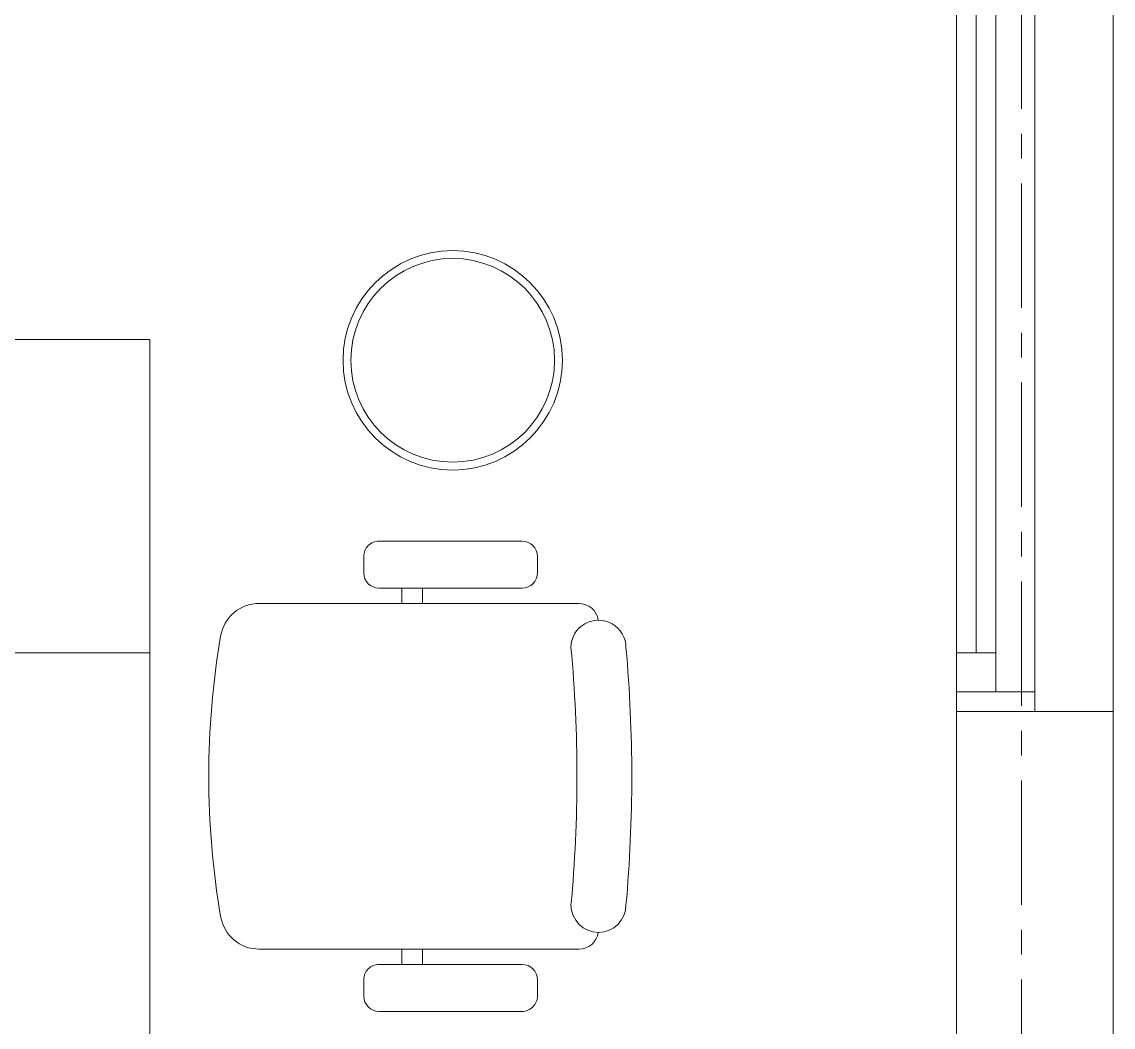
# Model space of a CAD drawing. Header units: millimetres. Extents: x 26027 to 581921, y 7230 to 233891.
# Drawn here: x 478972 to 480366, y 153658 to 154941 of the extents above; entities that cross this region are included whole.
import ezdxf

# ---------------------------------------------------------------- set-up
doc = ezdxf.new("R2010")
doc.units = ezdxf.units.MM
doc.header["$LTSCALE"] = 5
for name, pattern in [('CENTER', [50.8, 31.75, -6.35, 6.35, -6.35]), ('HIDDEN', [9.525, 6.35, -3.175]), ('HIDDEN2', [0.1875, 0.125, -0.0625])]:
    doc.linetypes.add(name, pattern=pattern)
for name, color, linetype, lineweight in [('Aluminum', 7, 'Continuous', 5), ('Medical Equipment and Furniture', 163, 'Continuous', 0), ('NEW', 1, 'Continuous', 5), ('Proj', 7, 'HIDDEN2', 5), ('Walls', 32, 'Continuous', 5)]:
    doc.layers.add(name, color=color, linetype=linetype, lineweight=lineweight)
doc.layers.add('axes', color=9, linetype='Continuous')

# ---------------------------------------------------------------- blocks, each defined once
blk = doc.blocks.new('GF21043-P')
at = {"color": 0}
for p, q in [((-0.8, 0.75), (-0.8, 0)), ((-0.8, 0), (0.8, 0))]:
    blk.add_line(p, q, dxfattribs=at)
at = {"color": 0, "linetype": 'HIDDEN'}
blk.add_line((-0.4, 0.6), (-0.4, 0), dxfattribs=at)
blk = doc.blocks.new('*X15')
at = {"color": 0}
for p, q in [((5, 3), (5, 3)), ((5, 3), (5, 3)), ((5, 3), (5, 3)), ((5, 3), (5, 3)), ((5, 3), (5, 3)), ((5, 3), (5, 3)), ((5, 3), (5, 3)), ((5, 3), (5, 3)), ((5, 3), (5, 3)), ((5, 3), (5, 3)), ((5, 3), (5, 3)), ((5, 3), (5, 3)), ((5, 3), (5, 3)), ((5, 3), (5, 3)), ((5, 3), (5, 3)), ((5, 3), (5, 3)), ((5, 3), (5, 3)), ((5, 3), (5, 3)), ((5, 3), (5, 3)), ((5, 3), (5, 3)), ((5, 3), (5, 3)), ((5, 3), (5, 3)), ((5, 3), (5, 3)), ((5, 3), (5, 3)), ((5, 3), (5, 3)), ((5, 3), (5, 3)), ((5, 3), (5, 3)), ((5, 3), (5, 3)), ((5, 3), (5, 3)), ((5, 3), (5, 3)), ((5, 3), (5, 3)), ((5, 3), (5, 3)), ((5, 3), (5, 3)), ((5, 3), (5, 3)), ((5, 3), (5, 3)), ((5, 3), (5, 3)), ((5, 3), (5, 3)), ((5, 3), (5, 3)), ((5, 3), (5, 3)), ((5, 3), (5, 3)), ((5, 3), (5, 3)), ((5, 3), (5, 3)), ((5, 3), (5, 3)), ((5, 3), (5, 3)), ((5, 3), (5, 3)), ((5, 3), (5, 3)), ((5, 3), (5, 3)), ((5, 3), (5, 3)), ((5, 3), (5, 3)), ((5, 3), (5, 3)), ((5, 3), (5, 3)), ((5, 3), (5, 3)), ((5, 3), (5, 3)), ((5, 3), (5, 3)), ((5, 3), (5, 3)), ((5, 3), (5, 3)), ((5, 3), (5, 3)), ((5, 3), (5, 3)), ((5, 3), (5, 3)), ((5, 3), (5, 3)), ((5, 3), (5, 3)), ((5, 3), (5, 3)), ((5, 3), (5, 3)), ((5, 3), (5, 3)), ((5, 3), (5, 3)), ((5, 3), (5, 3)), ((6, 3), (5, 3)), ((5, 3), (5, 3)), ((6, 3), (5, 3)), ((5, 3), (5, 3)), ((6, 3), (5, 3)), ((5, 3), (5, 3)), ((6, 3), (5, 3)), ((5, 3), (5, 3)), ((5, 3), (5, 3)), ((5, 3), (5, 3)), ((5, 3), (5, 3)), ((5, 3), (5, 3)), ((5, 3), (5, 3)), ((5, 3), (5, 3)), ((5, 3), (5, 3)), ((5, 3), (5, 3)), ((5, 3), (5, 3)), ((5, 3), (5, 3)), ((5, 3), (5, 3)), ((5, 3), (5, 3)), ((5, 3), (5, 3)), ((5, 3), (5, 3)), ((5, 3), (5, 3)), ((5, 3), (5, 3)), ((5, 3), (5, 3)), ((5, 3), (5, 3)), ((5, 3), (5, 3)), ((5, 3), (5, 3)), ((5, 3), (5, 3)), ((5, 3), (5, 3)), ((6, 3), (6, 3)), ((6, 3), (6, 3)), ((6, 3), (6, 3)), ((6, 3), (6, 3)), ((6, 3), (6, 3)), ((6, 3), (6, 3)), ((6, 3), (6, 3)), ((6, 3), (6, 3)), ((6, 3), (6, 3)), ((6, 3), (6, 3)), ((6, 3), (6, 3)), ((6, 3), (6, 3)), ((6, 3), (6, 3)), ((6, 3), (6, 3)), ((6, 3), (6, 3)), ((6, 3), (6, 3)), ((6, 3), (6, 3)), ((6, 3), (6, 3)), ((6, 3), (6, 3)), ((6, 3), (6, 3)), ((6, 3), (6, 3)), ((6, 3), (6, 3)), ((6, 3), (6, 3)), ((6, 3), (6, 3)), ((6, 3), (6, 3)), ((6, 3), (6, 3)), ((6, 3), (6, 3)), ((6, 3), (6, 3)), ((6, 3), (6, 3)), ((6, 3), (6, 3)), ((6, 3), (6, 3)), ((6, 3), (6, 3)), ((6, 3), (6, 3)), ((6, 3), (6, 3)), ((6, 3), (6, 3)), ((6, 3), (6, 3)), ((6, 3), (6, 3)), ((6, 3), (6, 3)), ((6, 3), (6, 3)), ((6, 3), (6, 3)), ((6, 3), (6, 3)), ((6, 3), (6, 3)), ((6, 3), (6, 3)), ((6, 3), (6, 3)), ((6, 3), (6, 3)), ((6, 3), (6, 3)), ((6, 3), (6, 3)), ((6, 3), (6, 3)), ((6, 3), (6, 3)), ((6, 3), (6, 3)), ((6, 3), (6, 3)), ((6, 3), (6, 3)), ((6, 3), (6, 3)), ((6, 3), (6, 3)), ((6, 3), (6, 3)), ((6, 3), (6, 3)), ((6, 3), (6, 3)), ((6, 3), (6, 3)), ((6, 3), (6, 3)), ((6, 3), (6, 3)), ((6, 3), (6, 3)), ((6, 3), (6, 3)), ((6, 3), (6, 3)), ((6, 3), (6, 3)), ((6, 3), (6, 3)), ((6, 3), (6, 3)), ((6, 3), (6, 3)), ((6, 3), (6, 3)), ((6, 3), (6, 3)), ((6, 3), (6, 3)), ((6, 3), (6, 3)), ((6, 3), (6, 3)), ((6, 3), (6, 3)), ((6, 3), (6, 3)), ((6, 3), (6, 3)), ((6, 3), (6, 3)), ((6, 3), (6, 3)), ((6, 3), (6, 3)), ((6, 3), (6, 3)), ((6, 3), (6, 3)), ((6, 3), (6, 3)), ((6, 3), (6, 3)), ((6, 3), (6, 3)), ((6, 3), (6, 3)), ((6, 3), (6, 3)), ((6, 3), (6, 3)), ((6, 3), (6, 3)), ((6, 3), (6, 3)), ((6, 3), (6, 3)), ((6, 3), (6, 3)), ((6, 3), (6, 3)), ((6, 3), (6, 3)), ((6, 3), (6, 3)), ((6, 3), (6, 3)), ((6, 3), (6, 3)), ((6, 3), (6, 3)), ((6, 3), (6, 3)), ((6, 3), (6, 3)), ((6, 3), (6, 3)), ((6, 3), (6, 3)), ((6, 3), (6, 3)), ((6, 3), (6, 3)), ((6, 3), (6, 3)), ((6, 3), (6, 3)), ((6, 3), (6, 3)), ((6, 3), (6, 3)), ((6, 3), (6, 3)), ((6, 3), (6, 3)), ((6, 3), (6, 3)), ((6, 3), (6, 3)), ((6, 3), (6, 3)), ((6, 3), (6, 3)), ((6, 3), (6, 3)), ((6, 3), (6, 3)), ((6, 3), (6, 3)), ((6, 3), (6, 3)), ((6, 3), (6, 3)), ((6, 3), (6, 3)), ((6, 3), (6, 3)), ((6, 3), (6, 3)), ((6, 3), (6, 3)), ((6, 3), (6, 3)), ((6, 3), (6, 3)), ((6, 3), (6, 3)), ((6, 3), (6, 3)), ((6, 3), (6, 3)), ((6, 3), (6, 3)), ((6, 3), (6, 3)), ((6, 3), (6, 3)), ((6, 3), (6, 3)), ((6, 3), (6, 3)), ((6, 3), (6, 3)), ((6, 3), (6, 3)), ((6, 3), (6, 3)), ((6, 3), (6, 3)), ((6, 3), (6, 3)), ((6, 3), (6, 3)), ((6, 3), (6, 3)), ((6, 3), (6, 3)), ((6, 3), (6, 3)), ((6, 3), (6, 3)), ((6, 3), (6, 3)), ((6, 3), (6, 3)), ((6, 3), (6, 3)), ((6, 3), (6, 3)), ((6, 3), (6, 3)), ((6, 3), (6, 3)), ((6, 3), (6, 3)), ((6, 3), (6, 3)), ((6, 3), (6, 3)), ((6, 3), (6, 3)), ((6, 3), (6, 3)), ((6, 3), (6, 3)), ((6, 3), (6, 3)), ((6, 3), (6, 3)), ((6, 3), (6, 3)), ((6, 3), (6, 3)), ((6, 3), (6, 3)), ((6, 3), (6, 3)), ((6, 3), (6, 3)), ((6, 3), (6, 3)), ((6, 3), (6, 3)), ((6, 3), (6, 3)), ((6, 3), (6, 3)), ((6, 3), (6, 3)), ((6, 3), (6, 3)), ((6, 3), (6, 3)), ((6, 3), (6, 3)), ((6, 3), (6, 3)), ((6, 3), (6, 3)), ((6, 3), (6, 3)), ((6, 3), (6, 3)), ((6, 3), (6, 3)), ((6, 3), (6, 3)), ((6, 3), (6, 3)), ((6, 3), (6, 3)), ((6, 3), (6, 3)), ((6, 3), (6, 3)), ((6, 3), (6, 3)), ((6, 3), (6, 3)), ((6, 3), (6, 3)), ((6, 3), (6, 3)), ((6, 3), (6, 3)), ((6, 3), (6, 3)), ((6, 3), (6, 3)), ((6, 3), (6, 3)), ((6, 3), (6, 3)), ((6, 3), (6, 3)), ((6, 3), (6, 3)), ((6, 3), (6, 3)), ((6, 3), (6, 3)), ((6, 3), (6, 3)), ((6, 3), (6, 3)), ((6, 3), (6, 3)), ((6, 3), (6, 3)), ((6, 3), (6, 3)), ((6, 3), (6, 3)), ((6, 3), (6, 3)), ((6, 3), (6, 3)), ((6, 3), (6, 3)), ((6, 3), (6, 3)), ((6, 3), (6, 3)), ((6, 3), (6, 3)), ((6, 3), (6, 3)), ((6, 3), (5, 3)), ((6, 3), (5, 3)), ((6, 3), (5, 3)), ((6, 3), (5, 3)), ((6, 3), (5, 3)), ((6, 3), (6, 3)), ((6, 3), (6, 3)), ((6, 3), (6, 3)), ((6, 3), (6, 3)), ((6, 3), (6, 3)), ((6, 3), (6, 3)), ((6, 3), (6, 3)), ((6, 3), (6, 3)), ((6, 3), (6, 3)), ((6, 3), (6, 3)), ((6, 3), (6, 3)), ((6, 3), (6, 3)), ((6, 3), (6, 3)), ((6, 3), (6, 3)), ((6, 3), (6, 3)), ((6, 3), (6, 3)), ((6, 3), (6, 3)), ((6, 3), (6, 3)), ((6, 3), (6, 3)), ((6, 3), (6, 3)), ((6, 3), (6, 3)), ((6, 3), (6, 3)), ((6, 3), (6, 3)), ((6, 3), (6, 3)), ((6, 3), (6, 3)), ((6, 3), (6, 3)), ((6, 3), (6, 3)), ((6, 3), (6, 3)), ((6, 3), (6, 3)), ((6, 3), (6, 3)), ((6, 3), (6, 3)), ((6, 3), (6, 3)), ((6, 3), (6, 3)), ((6, 3), (6, 3)), ((6, 3), (6, 3)), ((6, 3), (6, 3)), ((6, 3), (6, 3)), ((6, 3), (6, 3)), ((6, 3), (6, 3)), ((6, 3), (6, 3)), ((6, 3), (6, 3)), ((6, 3), (6, 3)), ((6, 3), (6, 3)), ((6, 3), (6, 3)), ((6, 3), (6, 3)), ((6, 3), (6, 3)), ((6, 3), (6, 3)), ((6, 3), (6, 3)), ((6, 3), (6, 3)), ((6, 3), (6, 3)), ((6, 3), (6, 3)), ((6, 3), (6, 3)), ((6, 3), (6, 3)), ((6, 3), (6, 3)), ((6, 3), (6, 3)), ((6, 3), (6, 3)), ((6, 3), (6, 3)), ((6, 3), (6, 3)), ((6, 3), (6, 3)), ((6, 3), (6, 3)), ((6, 3), (6, 3)), ((6, 3), (6, 3)), ((6, 3), (6, 3)), ((6, 3), (6, 3)), ((6, 3), (6, 3)), ((6, 3), (6, 3)), ((6, 3), (6, 3)), ((6, 3), (6, 3)), ((6, 3), (6, 3)), ((6, 3), (6, 3)), ((6, 3), (6, 3)), ((6, 3), (6, 3)), ((6, 3), (6, 3)), ((6, 3), (6, 3)), ((6, 3), (6, 3)), ((6, 3), (6, 3)), ((6, 3), (6, 3)), ((6, 3), (6, 3)), ((6, 3), (6, 3)), ((6, 3), (6, 3)), ((6, 3), (6, 3)), ((6, 3), (6, 3)), ((6, 3), (6, 3)), ((6, 3), (6, 3)), ((6, 3), (6, 3)), ((6, 3), (6, 3)), ((6, 3), (6, 3)), ((6, 3), (6, 3)), ((6, 3), (6, 3)), ((6, 3), (6, 3)), ((6, 3), (6, 3)), ((6, 3), (6, 3)), ((6, 3), (6, 3)), ((6, 3), (6, 3)), ((6, 3), (6, 3)), ((6, 3), (6, 3)), ((6, 3), (6, 3)), ((6, 3), (6, 3)), ((6, 3), (6, 3)), ((6, 3), (6, 3)), ((6, 3), (6, 3)), ((6, 3), (6, 3)), ((6, 3), (6, 3)), ((6, 3), (6, 3)), ((6, 3), (6, 3)), ((6, 3), (6, 3)), ((6, 3), (6, 3)), ((6, 3), (6, 3)), ((6, 3), (6, 3)), ((6, 3), (6, 3)), ((6, 3), (6, 3)), ((6, 3), (6, 3)), ((6, 3), (6, 3)), ((6, 3), (6, 3)), ((6, 3), (6, 3)), ((6, 3), (6, 3)), ((6, 3), (6, 3)), ((6, 3), (6, 3)), ((6, 3), (6, 3)), ((6, 3), (6, 3)), ((6, 3), (6, 3)), ((6, 3), (6, 3)), ((6, 3), (6, 3)), ((6, 3), (6, 3)), ((6, 3), (6, 3)), ((6, 3), (6, 3)), ((6, 3), (6, 3)), ((6, 3), (6, 3)), ((6, 3), (6, 3)), ((6, 3), (6, 3)), ((6, 3), (6, 3)), ((6, 3), (6, 3)), ((6, 3), (6, 3)), ((6, 3), (6, 3)), ((6, 3), (6, 3)), ((6, 3), (6, 3)), ((6, 3), (6, 3)), ((6, 3), (6, 3)), ((6, 3), (6, 3)), ((6, 3), (6, 3)), ((6, 3), (6, 3)), ((6, 3), (6, 3)), ((6, 3), (6, 3)), ((6, 3), (6, 3)), ((6, 3), (6, 3)), ((6, 3), (6, 3)), ((6, 3), (6, 3)), ((6, 3), (6, 3)), ((6, 3), (6, 3)), ((6, 3), (6, 3)), ((6, 3), (6, 3)), ((6, 3), (6, 3)), ((6, 3), (6, 3)), ((6, 3), (6, 3)), ((6, 3), (6, 3)), ((6, 3), (6, 3)), ((6, 3), (6, 3)), ((6, 3), (6, 3)), ((6, 3), (6, 3)), ((6, 3), (6, 3)), ((6, 3), (6, 3)), ((6, 3), (6, 3)), ((6, 3), (6, 3)), ((6, 3), (6, 3)), ((6, 3), (6, 3)), ((6, 3), (6, 3)), ((6, 3), (6, 3)), ((6, 3), (6, 3)), ((6, 3), (6, 3)), ((6, 3), (6, 3)), ((6, 3), (6, 3)), ((6, 3), (6, 3)), ((6, 3), (6, 3)), ((6, 3), (6, 3)), ((6, 3), (6, 3)), ((6, 3), (6, 3)), ((6, 3), (6, 3)), ((6, 3), (6, 3)), ((6, 3), (6, 3)), ((6, 3), (6, 3)), ((6, 3), (6, 3)), ((6, 3), (6, 3)), ((6, 3), (6, 3)), ((6, 3), (6, 3)), ((6, 3), (6, 3)), ((6, 3), (6, 3)), ((6, 3), (6, 3)), ((6, 3), (6, 3)), ((6, 3), (6, 3)), ((6, 3), (6, 3)), ((6, 3), (6, 3)), ((6, 3), (6, 3)), ((6, 3), (6, 3)), ((6, 3), (6, 3)), ((6, 3), (6, 3)), ((6, 3), (6, 3)), ((6, 3), (6, 3)), ((6, 3), (6, 3)), ((6, 3), (6, 3)), ((6, 3), (6, 3)), ((6, 3), (6, 3)), ((6, 3), (6, 3)), ((6, 3), (6, 3)), ((6, 3), (6, 3)), ((6, 3), (6, 3)), ((6, 3), (6, 3)), ((6, 3), (6, 3)), ((6, 3), (6, 3)), ((6, 3), (6, 3)), ((6, 3), (6, 3)), ((6, 3), (6, 3)), ((6, 3), (6, 3)), ((6, 3), (6, 3)), ((6, 3), (6, 3)), ((6, 3), (6, 3)), ((6, 3), (6, 3)), ((6, 3), (6, 3)), ((6, 3), (6, 3)), ((6, 3), (6, 3)), ((6, 3), (6, 3)), ((6, 3), (6, 3)), ((6, 3), (6, 3)), ((6, 3), (6, 3)), ((6, 3), (6, 3)), ((6, 3), (6, 3)), ((6, 3), (6, 3)), ((6, 3), (6, 3)), ((6, 3), (6, 3)), ((6, 3), (6, 3)), ((6, 3), (6, 3)), ((6, 3), (6, 3)), ((6, 3), (6, 3)), ((6, 3), (6, 3)), ((6, 3), (6, 3)), ((6, 3), (6, 3)), ((6, 3), (6, 3)), ((6, 3), (6, 3)), ((6, 3), (6, 3)), ((6, 3), (6, 3)), ((6, 3), (6, 3)), ((6, 3), (6, 3)), ((6, 3), (6, 3)), ((6, 3), (6, 3)), ((6, 3), (6, 3)), ((6, 3), (6, 3)), ((6, 3), (6, 3)), ((6, 3), (6, 3)), ((6, 3), (6, 3)), ((6, 3), (6, 3)), ((6, 3), (6, 3)), ((6, 3), (6, 3)), ((6, 3), (6, 3)), ((6, 3), (6, 3)), ((6, 3), (6, 3)), ((6, 3), (6, 3)), ((6, 3), (6, 3)), ((6, 3), (6, 3)), ((6, 3), (6, 3)), ((6, 3), (6, 3)), ((6, 3), (6, 3)), ((6, 3), (6, 3)), ((6, 3), (6, 3)), ((6, 3), (6, 3)), ((6, 3), (6, 3)), ((6, 3), (6, 3)), ((6, 3), (6, 3)), ((6, 3), (6, 3)), ((6, 3), (6, 3)), ((6, 3), (6, 3)), ((6, 3), (6, 3)), ((6, 3), (6, 3)), ((6, 3), (6, 3)), ((6, 3), (6, 3)), ((6, 3), (6, 3)), ((6, 3), (6, 3)), ((6, 3), (6, 3)), ((6, 3), (6, 3)), ((6, 3), (6, 3)), ((6, 3), (6, 3)), ((6, 3), (6, 3)), ((6, 3), (6, 3)), ((6, 3), (6, 3)), ((6, 3), (6, 3)), ((6, 3), (6, 3)), ((6, 3), (6, 3)), ((6, 3), (6, 3)), ((6, 3), (6, 3)), ((6, 3), (6, 3)), ((6, 3), (6, 3)), ((6, 3), (6, 3)), ((6, 3), (6, 3)), ((6, 3), (6, 3)), ((6, 3), (6, 3)), ((6, 3), (6, 3)), ((6, 3), (6, 3)), ((6, 3), (6, 3)), ((6, 3), (6, 3)), ((6, 3), (6, 3)), ((6, 3), (6, 3)), ((6, 3), (6, 3)), ((6, 3), (6, 3)), ((6, 3), (6, 3)), ((6, 3), (6, 3)), ((6, 3), (6, 3)), ((6, 3), (6, 3)), ((6, 3), (6, 3)), ((6, 3), (6, 3)), ((6, 3), (6, 3)), ((6, 3), (6, 3)), ((6, 3), (6, 3)), ((6, 3), (6, 3)), ((6, 3), (6, 3)), ((6, 3), (6, 3)), ((6, 3), (6, 3)), ((6, 3), (6, 3)), ((6, 3), (6, 3)), ((6, 3), (6, 3))]:
    blk.add_line(p, q, dxfattribs=at)
blk = doc.blocks.new('*X16')
at = {"color": 0}
for p, q in [((13, 1), (13, 1)), ((13, 1), (13, 1)), ((13, 1), (13, 1)), ((13, 1), (13, 1)), ((13, 1), (13, 1)), ((13, 1), (13, 1)), ((13, 1), (13, 1)), ((13, 1), (13, 1)), ((13, 1), (13, 1)), ((13, 1), (13, 1)), ((13, 1), (13, 1)), ((13, 1), (13, 1)), ((13, 1), (13, 1)), ((13, 1), (13, 1)), ((13, 1), (13, 1)), ((13, 1), (14, 1)), ((13, 1), (14, 1)), ((13, 1), (14, 1)), ((13, 1), (13, 1)), ((13, 1), (13, 1)), ((13, 1), (13, 1)), ((13, 1), (13, 1)), ((13, 1), (13, 1)), ((13, 1), (13, 1)), ((13, 1), (13, 1)), ((13, 1), (13, 1)), ((13, 1), (13, 1)), ((13, 1), (13, 1)), ((13, 1), (13, 1)), ((13, 1), (13, 1)), ((13, 1), (13, 1)), ((13, 1), (13, 1)), ((13, 1), (13, 1)), ((13, 1), (13, 1)), ((13, 1), (13, 1)), ((13, 1), (13, 1)), ((13, 1), (13, 1)), ((13, 1), (13, 1)), ((13, 1), (13, 1)), ((13, 1), (13, 1)), ((13, 1), (13, 1)), ((13, 1), (13, 1)), ((13, 1), (13, 1)), ((13, 1), (13, 1)), ((13, 1), (13, 1)), ((13, 1), (13, 1)), ((13, 1), (13, 1)), ((13, 1), (13, 1)), ((13, 1), (13, 1)), ((13, 1), (13, 1)), ((13, 1), (13, 1)), ((13, 1), (13, 1)), ((13, 1), (13, 1)), ((13, 1), (13, 1)), ((13, 1), (13, 1)), ((13, 1), (13, 1)), ((13, 1), (13, 1)), ((13, 1), (13, 1)), ((13, 1), (13, 1)), ((13, 1), (13, 1)), ((13, 1), (13, 1)), ((13, 1), (13, 1)), ((13, 1), (13, 1)), ((13, 1), (13, 1)), ((13, 1), (13, 1)), ((13, 1), (13, 1)), ((13, 1), (13, 1)), ((13, 1), (13, 1)), ((13, 1), (13, 1)), ((13, 1), (13, 1)), ((13, 1), (13, 1)), ((13, 1), (13, 1)), ((13, 1), (13, 1)), ((13, 1), (13, 1)), ((13, 1), (13, 1)), ((13, 1), (13, 1)), ((13, 1), (13, 1)), ((13, 1), (13, 1)), ((13, 1), (13, 1)), ((13, 1), (13, 1)), ((13, 1), (13, 1)), ((13, 1), (13, 1)), ((13, 1), (13, 1)), ((13, 1), (13, 1)), ((13, 1), (13, 1)), ((13, 1), (13, 1)), ((13, 1), (13, 1)), ((13, 1), (13, 1)), ((13, 1), (13, 1)), ((13, 1), (13, 1)), ((13, 1), (13, 1)), ((13, 1), (13, 1)), ((13, 1), (13, 1)), ((13, 1), (13, 1)), ((13, 1), (13, 1)), ((13, 1), (13, 1)), ((13, 1), (13, 1)), ((13, 1), (13, 1)), ((13, 1), (13, 1)), ((13, 1), (13, 1)), ((13, 1), (13, 1)), ((13, 1), (13, 1)), ((13, 1), (13, 1)), ((13, 1), (13, 1)), ((13, 1), (13, 1)), ((13, 1), (13, 1)), ((13, 1), (13, 1)), ((13, 1), (13, 1)), ((13, 1), (13, 1)), ((13, 1), (13, 1)), ((13, 1), (13, 1)), ((13, 1), (13, 1)), ((13, 1), (13, 1)), ((13, 1), (13, 1)), ((13, 1), (13, 1)), ((13, 1), (13, 1)), ((13, 1), (13, 1)), ((13, 1), (13, 1)), ((13, 1), (13, 1)), ((13, 1), (13, 1)), ((13, 1), (13, 1)), ((13, 1), (13, 1)), ((13, 1), (13, 1)), ((13, 1), (14, 1)), ((13, 0), (13, 0)), ((13, 0), (13, 0)), ((13, 0), (13, 0)), ((13, 0), (13, 0)), ((13, 0), (13, 0)), ((13, 0), (13, 0)), ((13, 0), (13, 0)), ((13, 0), (13, 0)), ((13, 0), (13, 0)), ((13, 0), (13, 0)), ((13, 0), (13, 0)), ((13, 0), (13, 0)), ((13, 0), (13, 0)), ((13, 0), (13, 0)), ((13, 0), (13, 0)), ((13, 0), (13, 0)), ((13, 0), (13, 0)), ((13, 0), (13, 0)), ((13, 0), (13, 0)), ((13, 0), (13, 0)), ((13, 0), (13, 0)), ((13, 0), (13, 0)), ((13, 0), (13, 0)), ((13, 0), (13, 0)), ((13, 0), (13, 0)), ((13, 0), (13, 0)), ((13, 0), (13, 0)), ((13, 0), (13, 0)), ((13, 0), (13, 0)), ((13, 0), (13, 0)), ((13, 0), (13, 0)), ((13, 0), (13, 0)), ((13, 0), (13, 0)), ((13, 0), (13, 0)), ((13, 0), (13, 0)), ((13, 0), (13, 0)), ((13, 0), (13, 0)), ((13, 0), (13, 0)), ((13, 0), (13, 0)), ((13, 0), (13, 0)), ((13, 0), (13, 0)), ((13, 0), (13, 0)), ((13, 0), (13, 0)), ((13, 0), (13, 0)), ((13, 0), (13, 0)), ((13, 0), (13, 0)), ((13, 0), (13, 0)), ((13, 0), (13, 0)), ((13, 0), (14, 0)), ((13, 0), (14, 0)), ((13, 0), (13, 0)), ((13, 0), (14, 0)), ((14, 1), (14, 1)), ((14, 1), (14, 1)), ((14, 1), (14, 1)), ((14, 1), (14, 1)), ((14, 1), (14, 1)), ((14, 1), (14, 1)), ((14, 1), (14, 1)), ((14, 1), (14, 1)), ((14, 1), (14, 1)), ((14, 1), (14, 1)), ((14, 1), (14, 1)), ((14, 1), (14, 1)), ((14, 1), (14, 1)), ((14, 1), (14, 1)), ((14, 1), (14, 1)), ((14, 1), (14, 1)), ((14, 1), (14, 1)), ((14, 1), (14, 1)), ((14, 1), (14, 1)), ((14, 1), (14, 1)), ((14, 1), (14, 1)), ((14, 1), (14, 1)), ((14, 1), (14, 1)), ((14, 1), (14, 1)), ((14, 1), (14, 1)), ((14, 1), (14, 1)), ((14, 1), (14, 1)), ((14, 1), (14, 1)), ((14, 1), (14, 1)), ((14, 1), (14, 1)), ((14, 1), (14, 1)), ((14, 1), (14, 1)), ((14, 1), (14, 1)), ((14, 1), (14, 1)), ((14, 1), (14, 1)), ((14, 1), (14, 1)), ((14, 1), (14, 1)), ((14, 1), (14, 1)), ((14, 1), (14, 1)), ((14, 1), (14, 1)), ((14, 1), (14, 1)), ((14, 1), (14, 1)), ((14, 1), (14, 1)), ((14, 1), (14, 1)), ((14, 1), (14, 1)), ((14, 1), (14, 1)), ((14, 1), (14, 1)), ((14, 1), (14, 1)), ((14, 1), (14, 1)), ((14, 1), (14, 1)), ((14, 1), (14, 1)), ((14, 1), (14, 1)), ((14, 1), (14, 1)), ((14, 1), (14, 1)), ((14, 1), (14, 1)), ((14, 1), (14, 1)), ((14, 1), (14, 1)), ((14, 1), (14, 1)), ((14, 1), (14, 1)), ((14, 1), (14, 1)), ((14, 1), (14, 1)), ((14, 1), (14, 1)), ((14, 1), (14, 1)), ((14, 1), (14, 1)), ((14, 1), (14, 1)), ((14, 1), (14, 1)), ((14, 1), (14, 1)), ((14, 1), (14, 1)), ((14, 1), (14, 1)), ((14, 1), (14, 1)), ((14, 1), (14, 1)), ((14, 1), (14, 1)), ((14, 1), (14, 1)), ((14, 1), (14, 1)), ((14, 1), (14, 1)), ((14, 1), (14, 1)), ((14, 1), (14, 1)), ((14, 1), (14, 1)), ((14, 1), (14, 1)), ((14, 1), (14, 1)), ((14, 1), (14, 1)), ((14, 1), (14, 1)), ((14, 1), (14, 1)), ((14, 1), (14, 1)), ((14, 1), (14, 1)), ((14, 1), (14, 1)), ((14, 1), (14, 1)), ((14, 1), (14, 1)), ((14, 1), (14, 1)), ((14, 1), (14, 1)), ((14, 1), (14, 1)), ((14, 1), (14, 1)), ((14, 1), (14, 1)), ((14, 1), (14, 1)), ((14, 0), (14, 0)), ((14, 0), (14, 0)), ((14, 0), (14, 0)), ((14, 0), (14, 0)), ((14, 0), (14, 0)), ((14, 0), (14, 0)), ((14, 0), (14, 0)), ((14, 0), (14, 0)), ((14, 0), (14, 0)), ((14, 0), (14, 0)), ((14, 0), (14, 0)), ((14, 0), (14, 0)), ((14, 0), (14, 0)), ((14, 0), (14, 0)), ((14, 0), (14, 0)), ((14, 0), (14, 0)), ((14, 0), (14, 0)), ((14, 0), (14, 0)), ((14, 0), (14, 0)), ((14, 0), (14, 0)), ((14, 0), (14, 0)), ((14, 0), (14, 0)), ((14, 0), (14, 0)), ((14, 0), (14, 0)), ((14, 0), (14, 0)), ((14, 0), (14, 0)), ((14, 0), (14, 0)), ((14, 0), (14, 0)), ((14, 0), (14, 0)), ((14, 0), (14, 0)), ((14, 0), (14, 0)), ((14, 0), (14, 0)), ((14, 0), (14, 0)), ((14, 0), (14, 0)), ((14, 0), (14, 0)), ((14, 0), (14, 0)), ((14, 0), (14, 0)), ((14, 0), (14, 0)), ((14, 0), (14, 0)), ((14, 0), (14, 0)), ((14, 0), (14, 0)), ((14, 0), (14, 0)), ((14, 0), (14, 0)), ((14, 0), (14, 0)), ((14, 0), (14, 0)), ((14, 0), (14, 0)), ((14, 0), (14, 0)), ((14, 0), (14, 0)), ((13, 0), (13, 0)), ((13, 0), (14, 0)), ((13, 0), (13, 0)), ((13, 0), (14, 0)), ((13, 0), (13, 0)), ((13, 0), (14, 0)), ((13, 0), (13, 0)), ((13, 0), (13, 0)), ((13, 0), (13, 0)), ((13, 0), (13, 0)), ((13, 0), (14, 0)), ((13, 0), (13, 0)), ((13, 0), (14, 0)), ((13, 0), (13, 0)), ((13, 0), (14, 0)), ((13, 0), (13, 0)), ((13, 0), (14, 0)), ((13, 0), (13, 0)), ((13, 0), (14, 0)), ((13, 0), (13, 0)), ((13, 0), (14, 0)), ((13, 0), (13, 0)), ((13, 0), (14, 0)), ((13, 0), (13, 0)), ((13, 0), (13, 0)), ((13, 0), (13, 0)), ((13, 0), (14, 0)), ((13, 0), (13, 0)), ((13, 0), (14, 0)), ((13, 0), (13, 0)), ((13, 0), (14, 0)), ((13, 0), (13, 0)), ((13, 0), (14, 0)), ((13, 0), (13, 0)), ((13, 0), (13, 0)), ((13, 0), (13, 0)), ((13, 0), (13, 0)), ((13, 0), (13, 0)), ((13, 0), (13, 0)), ((13, 0), (13, 0)), ((13, 0), (13, 0)), ((13, 0), (13, 0)), ((13, 0), (13, 0)), ((13, 0), (13, 0)), ((13, 0), (13, 0)), ((13, 0), (13, 0)), ((13, 0), (13, 0)), ((13, 0), (13, 0)), ((13, 0), (13, 0)), ((13, 0), (13, 0)), ((13, 0), (13, 0)), ((13, 0), (13, 0)), ((13, 0), (13, 0)), ((13, 0), (13, 0)), ((13, 0), (13, 0)), ((13, 0), (13, 0)), ((13, 0), (13, 0)), ((13, 0), (13, 0)), ((13, 0), (13, 0)), ((13, 0), (13, 0)), ((13, 0), (13, 0)), ((13, 0), (13, 0)), ((13, 0), (13, 0)), ((13, 0), (13, 0)), ((13, -1), (13, -1)), ((13, -1), (13, -1)), ((13, -1), (13, -1)), ((13, -1), (13, -1)), ((13, -1), (13, -1)), ((13, -1), (14, -1)), ((13, -1), (13, -1)), ((14, 0), (14, 0)), ((14, 0), (14, 0)), ((14, 0), (14, 0)), ((14, 0), (14, 0)), ((14, 0), (14, 0)), ((14, 0), (14, 0)), ((14, 0), (14, 0)), ((14, 0), (14, 0)), ((14, 0), (14, 0)), ((14, 0), (14, 0)), ((14, 0), (14, 0)), ((14, 0), (14, 0)), ((14, 0), (14, 0)), ((14, 0), (14, 0)), ((14, 0), (14, 0)), ((13, 0), (14, 0)), ((14, 0), (14, 0)), ((14, 0), (14, 0)), ((14, 0), (14, 0)), ((14, 0), (14, 0)), ((14, 0), (14, 0)), ((14, 0), (14, 0)), ((14, 0), (14, 0)), ((14, 0), (14, 0)), ((14, 0), (14, 0)), ((14, 0), (14, 0)), ((14, 0), (14, 0)), ((14, 0), (14, 0)), ((14, 0), (14, 0)), ((14, 0), (14, 0)), ((14, 0), (14, 0)), ((14, 0), (14, 0)), ((14, 0), (14, 0)), ((14, 0), (14, 0)), ((14, 0), (14, 0)), ((14, 0), (14, 0)), ((14, 0), (14, 0)), ((14, 0), (14, 0)), ((14, 0), (14, 0)), ((14, 0), (14, 0)), ((14, 0), (14, 0)), ((14, 0), (14, 0)), ((14, 0), (14, 0)), ((14, 0), (14, 0)), ((14, 0), (14, 0)), ((14, 0), (14, 0)), ((14, 0), (14, 0)), ((14, 0), (14, 0)), ((14, 0), (14, 0)), ((14, 0), (14, 0)), ((14, -1), (14, -1)), ((14, -1), (14, -1)), ((14, -1), (14, -1)), ((14, -1), (14, -1)), ((14, -1), (14, -1))]:
    blk.add_line(p, q, dxfattribs=at)
blk = doc.blocks.new('GF21018-P')
at = {"color": 0}
for p, q in [((-0.2207, 0.4756), (-0.2207, 0.0675)), ((0.2205, 0.4756), (0.2205, 0.0675)), ((-0.2806, 0.3422), (-0.2598, 0.3422)), ((0.2596, 0.3422), (0.2804, 0.3422)), ((-0.3002, 0.3226), (-0.3002, 0.14)), ((-0.2402, 0.3226), (-0.2402, 0.14)), ((0.24, 0.3226), (0.24, 0.14)), ((0.3, 0.3226), (0.3, 0.14)), ((-0.2402, 0.2937), (-0.2207, 0.2937)), ((0.2205, 0.2937), (0.24, 0.2937)), ((-0.2402, 0.2671), (-0.2207, 0.2671)), ((0.2205, 0.2671), (0.24, 0.2671)), ((-0.2806, 0.1204), (-0.2598, 0.1204)), ((0.2596, 0.1204), (0.2804, 0.1204))]:
    blk.add_line(p, q, dxfattribs=at)
for points in [[(0.24, 0.2937), (0.24, 0.2937), (0.24, 0.2937), (0.24, 0.2937), (0.24, 0.2937), (0.24, 0.2937), (0.24, 0.2937), (0.24, 0.2937), (0.24, 0.2937), (0.24, 0.2937), (0.24, 0.2937), (0.24, 0.2937), (0.24, 0.2937), (0.24, 0.2937), (0.24, 0.2937), (0.24, 0.2937), (0.24, 0.2937), (0.24, 0.2937), (0.24, 0.2937), (0.24, 0.2937), (0.24, 0.2937), (0.24, 0.2937), (0.24, 0.2937), (0.24, 0.2937), (0.24, 0.2937), (0.24, 0.2937), (0.24, 0.2937), (0.24, 0.2937), (0.24, 0.2937), (0.24, 0.2937), (0.24, 0.2937), (0.24, 0.2937), (0.24, 0.2937), (0.24, 0.2937), (0.24, 0.2937), (0.24, 0.2937), (0.24, 0.2937), (0.24, 0.2937), (0.24, 0.2937), (0.24, 0.2937), (0.24, 0.2937), (0.24, 0.2937), (0.24, 0.2937), (0.24, 0.2937), (0.24, 0.2937), (0.24, 0.2937), (0.24, 0.2937), (0.24, 0.2937), (0.24, 0.2937), (0.24, 0.2937), (0.24, 0.2937), (0.24, 0.2937), (0.24, 0.2937), (0.24, 0.2937), (0.24, 0.2937), (0.24, 0.2937), (0.24, 0.2937), (0.24, 0.2937), (0.24, 0.2937), (0.24, 0.2937), (0.24, 0.2937), (0.24, 0.2937), (0.24, 0.2937), (0.24, 0.2937), (0.24, 0.2937), (0.24, 0.2937), (0.24, 0.2937), (0.24, 0.2937), (0.24, 0.2937), (0.24, 0.2937), (0.24, 0.2937), (0.24, 0.2937), (0.24, 0.2937), (0.24, 0.2937), (0.24, 0.2937), (0.24, 0.2937), (0.24, 0.2937), (0.24, 0.2937), (0.24, 0.2937), (0.24, 0.2937), (0.24, 0.2937), (0.24, 0.2937), (0.24, 0.2937), (0.24, 0.2937), (0.24, 0.2937), (0.24, 0.2937), (0.24, 0.2937), (0.24, 0.2937), (0.24, 0.2937), (0.24, 0.2937), (0.24, 0.2937), (0.24, 0.2937), (0.24, 0.2937), (0.24, 0.2937), (0.24, 0.2937), (0.24, 0.2937), (0.24, 0.2937), (0.24, 0.2937), (0.24, 0.2937), (0.24, 0.2937), (0.24, 0.2937), (0.24, 0.2937), (0.24, 0.2937), (0.24, 0.2937), (0.24, 0.2937), (0.24, 0.2937), (0.24, 0.2937), (0.24, 0.2937), (0.24, 0.2937), (0.24, 0.2937), (0.24, 0.2937), (0.24, 0.2937), (0.24, 0.2937), (0.24, 0.2937), (0.24, 0.2937), (0.24, 0.2937), (0.24, 0.2937), (0.24, 0.2937), (0.24, 0.2937), (0.24, 0.2937), (0.24, 0.2937), (0.24, 0.2937), (0.24, 0.2937), (0.24, 0.2937), (0.24, 0.2937), (0.24, 0.2937), (0.24, 0.2937), (0.24, 0.2937), (0.24, 0.2937), (0.24, 0.2937), (0.24, 0.2937), (0.24, 0.2937), (0.24, 0.2937), (0.24, 0.2937), (0.24, 0.2937), (0.24, 0.2937), (0.24, 0.2937), (0.24, 0.2937), (0.24, 0.2937), (0.24, 0.2937), (0.24, 0.2937), (0.24, 0.2937), (0.24, 0.2937), (0.24, 0.2937), (0.24, 0.2937), (0.24, 0.2937), (0.24, 0.2937), (0.24, 0.2937), (0.24, 0.2937), (0.24, 0.2937), (0.24, 0.2937), (0.24, 0.2937), (0.24, 0.2937), (0.24, 0.2937), (0.24, 0.2937), (0.24, 0.2937), (0.24, 0.2937), (0.24, 0.2937), (0.24, 0.2937), (0.24, 0.2937), (0.24, 0.2937), (0.24, 0.2937), (0.24, 0.2937), (0.24, 0.2937), (0.24, 0.2937), (0.24, 0.2937), (0.24, 0.2937), (0.24, 0.2937), (0.24, 0.2937), (0.24, 0.2937), (0.24, 0.2937), (0.24, 0.2937), (0.24, 0.2937), (0.24, 0.2937), (0.24, 0.2937), (0.24, 0.2937), (0.24, 0.2937), (0.24, 0.2937), (0.24, 0.2937), (0.24, 0.2937), (0.24, 0.2937), (0.24, 0.2937), (0.24, 0.2937), (0.24, 0.2937), (0.24, 0.2937), (0.24, 0.2937), (0.24, 0.2937), (0.24, 0.2937), (0.24, 0.2937), (0.24, 0.2937), (0.24, 0.2937), (0.24, 0.2937), (0.24, 0.2937), (0.24, 0.2937), (0.24, 0.2937), (0.24, 0.2937), (0.24, 0.2937), (0.24, 0.2937), (0.24, 0.2937), (0.24, 0.2937), (0.24, 0.2937), (0.24, 0.2937), (0.24, 0.2937), (0.24, 0.2937), (0.24, 0.2937), (0.24, 0.2937), (0.24, 0.2937), (0.24, 0.2937), (0.24, 0.2937), (0.24, 0.2937), (0.24, 0.2937), (0.24, 0.2937), (0.24, 0.2937), (0.24, 0.2937), (0.24, 0.2937), (0.24, 0.2937), (0.24, 0.2937), (0.24, 0.2937), (0.24, 0.2937), (0.24, 0.2937), (0.24, 0.2937), (0.24, 0.2937), (0.24, 0.2937), (0.24, 0.2937), (0.24, 0.2937), (0.24, 0.2937), (0.24, 0.2937), (0.24, 0.2937), (0.24, 0.2937), (0.24, 0.2937), (0.24, 0.2937), (0.24, 0.2937), (0.24, 0.2937), (0.24, 0.2937), (0.24, 0.2937), (0.24, 0.2937), (0.24, 0.2937), (0.24, 0.2937), (0.24, 0.2937), (0.24, 0.2937), (0.24, 0.2937), (0.24, 0.2937), (0.24, 0.2937), (0.24, 0.2937), (0.24, 0.2937), (0.24, 0.2937), (0.24, 0.2937), (0.24, 0.2937), (0.24, 0.2937), (0.24, 0.2937), (0.24, 0.2937), (0.24, 0.2937), (0.24, 0.2937), (0.24, 0.2937), (0.24, 0.2937), (0.24, 0.2937), (0.24, 0.2937), (0.24, 0.2937), (0.24, 0.2937), (0.24, 0.2937), (0.24, 0.2937), (0.24, 0.2937), (0.24, 0.2937), (0.24, 0.2937), (0.24, 0.2937), (0.24, 0.2937), (0.24, 0.2937), (0.24, 0.2937), (0.24, 0.2937), (0.24, 0.2937), (0.24, 0.2937), (0.24, 0.2937), (0.24, 0.2937), (0.24, 0.2937), (0.24, 0.2937), (0.24, 0.2937), (0.24, 0.2937)], [(0.24, 0.2937), (0.24, 0.2937), (0.24, 0.2937), (0.24, 0.2937), (0.24, 0.2937), (0.24, 0.2937), (0.24, 0.2937), (0.24, 0.2937), (0.24, 0.2937), (0.24, 0.2937), (0.24, 0.2937), (0.24, 0.2937), (0.24, 0.2937), (0.24, 0.2937), (0.24, 0.2937), (0.24, 0.2937), (0.24, 0.2937), (0.24, 0.2937), (0.24, 0.2937), (0.24, 0.2937), (0.24, 0.2937), (0.24, 0.2937), (0.24, 0.2937), (0.24, 0.2937), (0.24, 0.2937), (0.24, 0.2937), (0.24, 0.2937), (0.24, 0.2937), (0.24, 0.2937), (0.24, 0.2937), (0.24, 0.2937), (0.24, 0.2937), (0.24, 0.2937), (0.24, 0.2937), (0.24, 0.2937), (0.24, 0.2937), (0.24, 0.2937), (0.24, 0.2937), (0.24, 0.2937), (0.24, 0.2937), (0.24, 0.2937), (0.24, 0.2937), (0.24, 0.2937), (0.24, 0.2937), (0.24, 0.2937), (0.24, 0.2937), (0.24, 0.2937), (0.24, 0.2937), (0.24, 0.2937), (0.24, 0.2937), (0.24, 0.2937), (0.24, 0.2937), (0.24, 0.2937), (0.24, 0.2937), (0.24, 0.2937), (0.24, 0.2937), (0.24, 0.2937), (0.24, 0.2937), (0.24, 0.2937), (0.24, 0.2937), (0.24, 0.2937), (0.24, 0.2937), (0.24, 0.2937), (0.24, 0.2937), (0.24, 0.2937), (0.24, 0.2937), (0.24, 0.2937), (0.24, 0.2937), (0.24, 0.2937), (0.24, 0.2937), (0.24, 0.2937), (0.24, 0.2937), (0.24, 0.2937), (0.24, 0.2937), (0.24, 0.2937), (0.24, 0.2937), (0.24, 0.2937), (0.24, 0.2937), (0.24, 0.2937), (0.24, 0.2937), (0.24, 0.2937), (0.24, 0.2937), (0.24, 0.2937), (0.24, 0.2937), (0.24, 0.2937), (0.24, 0.2937), (0.24, 0.2937), (0.24, 0.2937), (0.24, 0.2937), (0.24, 0.2937), (0.24, 0.2937), (0.24, 0.2937), (0.24, 0.2937), (0.24, 0.2937), (0.24, 0.2937), (0.24, 0.2937), (0.24, 0.2937), (0.24, 0.2937), (0.24, 0.2937), (0.24, 0.2937), (0.24, 0.2937), (0.24, 0.2937), (0.24, 0.2937), (0.24, 0.2937), (0.24, 0.2937), (0.24, 0.2937), (0.24, 0.2937), (0.24, 0.2937), (0.24, 0.2937), (0.24, 0.2937), (0.24, 0.2937), (0.24, 0.2937), (0.24, 0.2937), (0.24, 0.2937), (0.24, 0.2937), (0.24, 0.2937), (0.24, 0.2937), (0.24, 0.2937), (0.24, 0.2937), (0.24, 0.2937), (0.24, 0.2937), (0.24, 0.2937), (0.24, 0.2937), (0.24, 0.2937), (0.24, 0.2937), (0.24, 0.2937), (0.24, 0.2937), (0.24, 0.2937), (0.24, 0.2937), (0.24, 0.2937), (0.24, 0.2937), (0.24, 0.2937), (0.24, 0.2937), (0.24, 0.2937), (0.24, 0.2937), (0.24, 0.2937), (0.24, 0.2937), (0.24, 0.2937), (0.24, 0.2937), (0.24, 0.2937), (0.24, 0.2937), (0.24, 0.2937), (0.24, 0.2937), (0.24, 0.2937), (0.24, 0.2937), (0.24, 0.2937), (0.24, 0.2937), (0.24, 0.2937), (0.24, 0.2937), (0.24, 0.2937), (0.24, 0.2937), (0.24, 0.2937), (0.24, 0.2937), (0.24, 0.2937), (0.24, 0.2937), (0.24, 0.2937), (0.24, 0.2937), (0.24, 0.2937), (0.24, 0.2937), (0.24, 0.2937), (0.24, 0.2937), (0.24, 0.2937), (0.24, 0.2937), (0.24, 0.2937), (0.24, 0.2937), (0.24, 0.2937), (0.24, 0.2937), (0.24, 0.2937), (0.24, 0.2937), (0.24, 0.2937), (0.24, 0.2937), (0.24, 0.2937), (0.24, 0.2937), (0.24, 0.2937), (0.24, 0.2937), (0.24, 0.2937), (0.24, 0.2937), (0.24, 0.2937), (0.24, 0.2937), (0.24, 0.2937), (0.24, 0.2937), (0.24, 0.2937), (0.24, 0.2937), (0.24, 0.2937), (0.24, 0.2937), (0.24, 0.2937), (0.24, 0.2937), (0.24, 0.2937), (0.24, 0.2937), (0.24, 0.2937), (0.24, 0.2937), (0.24, 0.2937), (0.24, 0.2937), (0.24, 0.2937), (0.24, 0.2937), (0.24, 0.2937), (0.24, 0.2937), (0.24, 0.2937), (0.24, 0.2937), (0.24, 0.2937), (0.24, 0.2937), (0.24, 0.2937), (0.24, 0.2937), (0.24, 0.2937), (0.24, 0.2937), (0.24, 0.2937), (0.24, 0.2937), (0.24, 0.2937), (0.24, 0.2937), (0.24, 0.2937), (0.24, 0.2937), (0.24, 0.2937), (0.24, 0.2937), (0.24, 0.2937), (0.24, 0.2937), (0.24, 0.2937), (0.24, 0.2937), (0.24, 0.2937), (0.24, 0.2937)], [(0.24, 0.2937), (0.24, 0.2937), (0.24, 0.2937), (0.24, 0.2937), (0.24, 0.2937), (0.24, 0.2937), (0.24, 0.2937), (0.24, 0.2937), (0.24, 0.2937), (0.24, 0.2937), (0.24, 0.2937), (0.24, 0.2937), (0.24, 0.2937), (0.24, 0.2937), (0.24, 0.2937), (0.24, 0.2937), (0.24, 0.2937), (0.24, 0.2937), (0.24, 0.2937), (0.24, 0.2937), (0.24, 0.2937), (0.24, 0.2937), (0.24, 0.2937), (0.24, 0.2937), (0.24, 0.2937), (0.24, 0.2937), (0.24, 0.2937), (0.24, 0.2937), (0.24, 0.2937), (0.24, 0.2937), (0.24, 0.2937), (0.24, 0.2937), (0.24, 0.2937), (0.24, 0.2937), (0.24, 0.2937), (0.24, 0.2937), (0.24, 0.2937), (0.24, 0.2937), (0.24, 0.2937), (0.24, 0.2937), (0.24, 0.2937), (0.24, 0.2937), (0.24, 0.2937), (0.24, 0.2937), (0.24, 0.2937), (0.24, 0.2937), (0.24, 0.2937), (0.24, 0.2937), (0.24, 0.2937), (0.24, 0.2937), (0.24, 0.2937), (0.24, 0.2937), (0.24, 0.2937), (0.24, 0.2937), (0.24, 0.2937), (0.24, 0.2937), (0.24, 0.2937), (0.24, 0.2937), (0.24, 0.2937), (0.24, 0.2937), (0.24, 0.2937), (0.24, 0.2937), (0.24, 0.2937), (0.24, 0.2937), (0.24, 0.2937), (0.24, 0.2937), (0.24, 0.2937), (0.24, 0.2937), (0.24, 0.2937), (0.24, 0.2937), (0.24, 0.2937), (0.24, 0.2937), (0.24, 0.2937), (0.24, 0.2937), (0.24, 0.2937), (0.24, 0.2937), (0.24, 0.2937), (0.24, 0.2937), (0.24, 0.2937), (0.24, 0.2937), (0.24, 0.2937), (0.24, 0.2937), (0.24, 0.2937), (0.24, 0.2937), (0.24, 0.2937), (0.24, 0.2937), (0.24, 0.2937), (0.24, 0.2937), (0.24, 0.2937), (0.24, 0.2937), (0.24, 0.2937), (0.24, 0.2937), (0.24, 0.2937), (0.24, 0.2937), (0.24, 0.2937), (0.24, 0.2937), (0.24, 0.2937), (0.24, 0.2937), (0.24, 0.2937), (0.24, 0.2937), (0.24, 0.2937), (0.24, 0.2937), (0.24, 0.2937), (0.24, 0.2937), (0.24, 0.2937), (0.24, 0.2937), (0.24, 0.2937), (0.24, 0.2937), (0.24, 0.2937), (0.24, 0.2937), (0.24, 0.2937), (0.24, 0.2937), (0.24, 0.2937), (0.24, 0.2937), (0.24, 0.2937), (0.24, 0.2937), (0.24, 0.2937), (0.24, 0.2937), (0.24, 0.2937), (0.24, 0.2937), (0.24, 0.2937), (0.24, 0.2937), (0.24, 0.2937), (0.24, 0.2937), (0.24, 0.2937), (0.24, 0.2937), (0.24, 0.2937), (0.24, 0.2937), (0.24, 0.2937), (0.24, 0.2937), (0.24, 0.2937), (0.24, 0.2937), (0.24, 0.2937), (0.24, 0.2937), (0.24, 0.2937), (0.24, 0.2937), (0.24, 0.2937), (0.24, 0.2937), (0.24, 0.2937), (0.24, 0.2937), (0.24, 0.2937), (0.24, 0.2937), (0.24, 0.2937), (0.24, 0.2937), (0.24, 0.2937), (0.24, 0.2937), (0.24, 0.2937), (0.24, 0.2937), (0.24, 0.2937), (0.24, 0.2937), (0.24, 0.2937), (0.24, 0.2937), (0.24, 0.2937), (0.24, 0.2937), (0.24, 0.2937), (0.24, 0.2937), (0.24, 0.2937), (0.24, 0.2937), (0.24, 0.2937), (0.24, 0.2937), (0.24, 0.2937), (0.24, 0.2937), (0.24, 0.2937), (0.24, 0.2937), (0.24, 0.2937), (0.24, 0.2937), (0.24, 0.2937), (0.24, 0.2937), (0.24, 0.2937), (0.24, 0.2937), (0.24, 0.2937), (0.24, 0.2937), (0.24, 0.2937), (0.24, 0.2937), (0.24, 0.2937), (0.24, 0.2937), (0.24, 0.2937), (0.24, 0.2937), (0.24, 0.2937), (0.24, 0.2937), (0.24, 0.2937), (0.24, 0.2937), (0.24, 0.2937), (0.24, 0.2937), (0.24, 0.2937), (0.24, 0.2937), (0.24, 0.2937), (0.24, 0.2937), (0.24, 0.2937), (0.24, 0.2937), (0.24, 0.2937), (0.24, 0.2937), (0.24, 0.2937), (0.24, 0.2937), (0.24, 0.2937), (0.24, 0.2937), (0.24, 0.2937), (0.24, 0.2937), (0.24, 0.2937), (0.24, 0.2937), (0.24, 0.2937), (0.24, 0.2937), (0.24, 0.2937), (0.24, 0.2937), (0.24, 0.2937), (0.24, 0.2937), (0.24, 0.2937), (0.24, 0.2937), (0.24, 0.2937), (0.24, 0.2937), (0.24, 0.2937), (0.24, 0.2937), (0.24, 0.2937), (0.24, 0.2937)]]:
    blk.add_lwpolyline(points, close=True, dxfattribs=at)
for centre, radius, start, end in [((-0.0001, -0.5295), 1.0695, 80.3671, 99.6329), ((-0.1707, 0.4756), 0.05, 99.6329, 180), ((0.1705, 0.4756), 0.05, 0, 80.3671), ((-0.2806, 0.3226), 0.0196, 90, 180), ((-0.2598, 0.3226), 0.0196, 360, 90), ((0.2596, 0.3226), 0.0196, 90, 180), ((0.2804, 0.3226), 0.0196, 0, 90), ((-0.2806, 0.14), 0.0196, 180, 270), ((-0.2598, 0.14), 0.0196, 270, 360), ((0.2596, 0.14), 0.0196, 180, 270), ((0.2804, 0.14), 0.0196, 270, 0), ((-0.1643, 0.0425), 0.0351, 90, 270), ((0, 1.8467), 1.7767, 264.6946, 275.3053), ((0.1641, 0.0425), 0.0351, 270, 90), ((-0.1957, 0.0675), 0.025, 180, 261.4721), ((0.1955, 0.0675), 0.025, 278.5279, 360), ((0, 1.8314), 1.8314, 264.8532, 275.147)]:
    blk.add_arc(centre, radius, start, end, dxfattribs=at)
at = {"layer": 'NEW', "color": 0, "linetype": 'Continuous'}
for points in [[(0.24, 0.2937), (0.24, 0.2937), (0.24, 0.2937), (0.24, 0.2937), (0.24, 0.2937), (0.24, 0.2937), (0.24, 0.2937), (0.24, 0.2937)], [(0.24, 0.2937), (0.24, 0.2937), (0.24, 0.2937), (0.24, 0.2937), (0.24, 0.2937), (0.24, 0.2937), (0.24, 0.2937)], [(0.24, 0.2937), (0.24, 0.2937), (0.24, 0.2937), (0.24, 0.2937), (0.24, 0.2937), (0.24, 0.2937), (0.24, 0.2937), (0.24, 0.2937), (0.24, 0.2937)], [(0.24, 0.2937), (0.24, 0.2937), (0.24, 0.2937), (0.24, 0.2937), (0.24, 0.2937), (0.24, 0.2937), (0.24, 0.2937), (0.24, 0.2937), (0.24, 0.2937), (0.24, 0.2937)], [(0.24, 0.2937), (0.24, 0.2937), (0.24, 0.2937), (0.24, 0.2937), (0.24, 0.2937), (0.24, 0.2937), (0.24, 0.2937), (0.24, 0.2937), (0.24, 0.2937), (0.24, 0.2937), (0.24, 0.2937), (0.24, 0.2937), (0.24, 0.2937), (0.24, 0.2937), (0.24, 0.2937)], [(0.24, 0.2937), (0.24, 0.2937), (0.24, 0.2937), (0.24, 0.2937), (0.24, 0.2937), (0.24, 0.2937), (0.24, 0.2937), (0.24, 0.2937), (0.24, 0.2937), (0.24, 0.2937)], [(0.24, 0.2937), (0.24, 0.2937), (0.24, 0.2937), (0.24, 0.2937), (0.24, 0.2937), (0.24, 0.2937), (0.24, 0.2937), (0.24, 0.2937), (0.24, 0.2937), (0.24, 0.2937)], [(0.24, 0.2937), (0.24, 0.2937), (0.24, 0.2937), (0.24, 0.2937), (0.24, 0.2937), (0.24, 0.2937), (0.24, 0.2937), (0.24, 0.2937), (0.24, 0.2937), (0.24, 0.2937)], [(0.24, 0.2937), (0.24, 0.2937), (0.24, 0.2937), (0.24, 0.2937), (0.24, 0.2937), (0.24, 0.2937), (0.24, 0.2937), (0.24, 0.2937), (0.24, 0.2937), (0.24, 0.2937), (0.24, 0.2937), (0.24, 0.2937), (0.24, 0.2937), (0.24, 0.2937), (0.24, 0.2937), (0.24, 0.2937), (0.24, 0.2937), (0.24, 0.2937)], [(0.24, 0.2937), (0.24, 0.2937), (0.24, 0.2937), (0.24, 0.2937), (0.24, 0.2937), (0.24, 0.2937), (0.24, 0.2937), (0.24, 0.2937), (0.24, 0.2937), (0.24, 0.2937), (0.24, 0.2937), (0.24, 0.2937)], [(0.24, 0.2937), (0.24, 0.2937), (0.24, 0.2937), (0.24, 0.2937), (0.24, 0.2937), (0.24, 0.2937), (0.24, 0.2937)], [(0.24, 0.2937), (0.24, 0.2937), (0.24, 0.2937), (0.24, 0.2937), (0.24, 0.2937), (0.24, 0.2937), (0.24, 0.2937), (0.24, 0.2937), (0.24, 0.2937), (0.24, 0.2937), (0.24, 0.2937), (0.24, 0.2937), (0.24, 0.2937), (0.24, 0.2937), (0.24, 0.2937), (0.24, 0.2937), (0.24, 0.2937), (0.24, 0.2937), (0.24, 0.2937), (0.24, 0.2937), (0.24, 0.2937), (0.24, 0.2937), (0.24, 0.2937), (0.24, 0.2937), (0.24, 0.2937), (0.24, 0.2937), (0.24, 0.2937), (0.24, 0.2937), (0.24, 0.2937), (0.24, 0.2937), (0.24, 0.2937), (0.24, 0.2937), (0.24, 0.2937), (0.24, 0.2937), (0.24, 0.2937), (0.24, 0.2937), (0.24, 0.2937), (0.24, 0.2937), (0.24, 0.2937), (0.24, 0.2937), (0.24, 0.2937), (0.24, 0.2937), (0.24, 0.2937), (0.24, 0.2937), (0.24, 0.2937), (0.24, 0.2937), (0.24, 0.2937), (0.24, 0.2937), (0.24, 0.2937), (0.24, 0.2937), (0.24, 0.2937), (0.24, 0.2937), (0.24, 0.2937), (0.24, 0.2937), (0.24, 0.2937), (0.24, 0.2937), (0.24, 0.2937), (0.24, 0.2937), (0.24, 0.2937), (0.24, 0.2937), (0.24, 0.2937), (0.24, 0.2937), (0.24, 0.2937), (0.24, 0.2937), (0.24, 0.2937), (0.24, 0.2937), (0.24, 0.2937), (0.24, 0.2937), (0.24, 0.2937), (0.24, 0.2937), (0.24, 0.2937), (0.24, 0.2937), (0.24, 0.2937), (0.24, 0.2937), (0.24, 0.2937), (0.24, 0.2937), (0.24, 0.2937), (0.24, 0.2937), (0.24, 0.2937), (0.24, 0.2937), (0.24, 0.2937), (0.24, 0.2937), (0.24, 0.2937), (0.24, 0.2937), (0.24, 0.2937), (0.24, 0.2937), (0.24, 0.2937), (0.24, 0.2937), (0.24, 0.2937), (0.24, 0.2937), (0.24, 0.2937), (0.24, 0.2937), (0.24, 0.2937), (0.24, 0.2937), (0.24, 0.2937), (0.24, 0.2937), (0.24, 0.2937), (0.24, 0.2937), (0.24, 0.2937), (0.24, 0.2937), (0.24, 0.2937), (0.24, 0.2937), (0.24, 0.2937), (0.24, 0.2937), (0.24, 0.2937), (0.24, 0.2937), (0.24, 0.2937), (0.24, 0.2937), (0.24, 0.2937), (0.24, 0.2937), (0.24, 0.2937)], [(0.24, 0.2937), (0.24, 0.2937), (0.24, 0.2937), (0.24, 0.2937), (0.24, 0.2937), (0.24, 0.2937), (0.24, 0.2937), (0.24, 0.2937), (0.24, 0.2937), (0.24, 0.2937), (0.24, 0.2937), (0.24, 0.2937), (0.24, 0.2937), (0.24, 0.2937), (0.24, 0.2937), (0.24, 0.2937), (0.24, 0.2937)], [(0.24, 0.2937), (0.24, 0.2937), (0.24, 0.2937), (0.24, 0.2937), (0.24, 0.2937), (0.24, 0.2937), (0.24, 0.2937), (0.24, 0.2937), (0.24, 0.2937), (0.24, 0.2937), (0.24, 0.2937), (0.24, 0.2937), (0.24, 0.2937), (0.24, 0.2937), (0.24, 0.2937), (0.24, 0.2937), (0.24, 0.2937), (0.24, 0.2937), (0.24, 0.2937), (0.24, 0.2937), (0.24, 0.2937), (0.24, 0.2937), (0.24, 0.2937), (0.24, 0.2937), (0.24, 0.2937), (0.24, 0.2937), (0.24, 0.2937), (0.24, 0.2937), (0.24, 0.2937), (0.24, 0.2937), (0.24, 0.2937), (0.24, 0.2937), (0.24, 0.2937), (0.24, 0.2937), (0.24, 0.2937), (0.24, 0.2937), (0.24, 0.2937), (0.24, 0.2937), (0.24, 0.2937), (0.24, 0.2937), (0.24, 0.2937), (0.24, 0.2937), (0.24, 0.2937), (0.24, 0.2937), (0.24, 0.2937), (0.24, 0.2937), (0.24, 0.2937), (0.24, 0.2937), (0.24, 0.2937), (0.24, 0.2937), (0.24, 0.2937), (0.24, 0.2937), (0.24, 0.2937), (0.24, 0.2937), (0.24, 0.2937), (0.24, 0.2937), (0.24, 0.2937), (0.24, 0.2937), (0.24, 0.2937), (0.24, 0.2937), (0.24, 0.2937), (0.24, 0.2937), (0.24, 0.2937), (0.24, 0.2937), (0.24, 0.2937), (0.24, 0.2937), (0.24, 0.2937), (0.24, 0.2937), (0.24, 0.2937), (0.24, 0.2937), (0.24, 0.2937), (0.24, 0.2937), (0.24, 0.2937), (0.24, 0.2937), (0.24, 0.2937), (0.24, 0.2937), (0.24, 0.2937), (0.24, 0.2937), (0.24, 0.2937), (0.24, 0.2937), (0.24, 0.2937), (0.24, 0.2937), (0.24, 0.2937), (0.24, 0.2937), (0.24, 0.2937), (0.24, 0.2937), (0.24, 0.2937), (0.24, 0.2937), (0.24, 0.2937)], [(0.24, 0.2937), (0.24, 0.2937), (0.24, 0.2937), (0.24, 0.2937), (0.24, 0.2937), (0.24, 0.2937), (0.24, 0.2937), (0.24, 0.2937), (0.24, 0.2937), (0.24, 0.2937), (0.24, 0.2937), (0.24, 0.2937), (0.24, 0.2937), (0.24, 0.2937), (0.24, 0.2937), (0.24, 0.2937), (0.24, 0.2937), (0.24, 0.2937), (0.24, 0.2937), (0.24, 0.2937), (0.24, 0.2937), (0.24, 0.2937), (0.24, 0.2937), (0.24, 0.2937), (0.24, 0.2937), (0.24, 0.2937), (0.24, 0.2937), (0.24, 0.2937), (0.24, 0.2937), (0.24, 0.2937), (0.24, 0.2937), (0.24, 0.2937), (0.24, 0.2937), (0.24, 0.2937), (0.24, 0.2937), (0.24, 0.2937), (0.24, 0.2937), (0.24, 0.2937), (0.24, 0.2937), (0.24, 0.2937), (0.24, 0.2937), (0.24, 0.2937), (0.24, 0.2937), (0.24, 0.2937), (0.24, 0.2937), (0.24, 0.2937), (0.24, 0.2937), (0.24, 0.2937), (0.24, 0.2937), (0.24, 0.2937), (0.24, 0.2937), (0.24, 0.2937), (0.24, 0.2937), (0.24, 0.2937)]]:
    blk.add_lwpolyline(points, dxfattribs=at)
at = {"color": 0}
for name, xscale, yscale, zscale in [('*X15', 8.59375e-11, 8.59375e-11, 8.59375e-11), ('*X16', 5.5e-11, 5.5e-11, 5.5e-11)]:
    blk.add_blockref(name, (0.24, 0.2937), dxfattribs=dict(at, xscale=xscale, yscale=yscale, zscale=zscale))
blk = doc.blocks.new('WM00001-P')
blk.add_circle((0, 0), 0.14)
at = {"color": 8}
blk.add_circle((0, 0), 0.13, dxfattribs=at)

msp = doc.modelspace()

# ---------------------------------------------------------------- linework, layer by layer
at = {"layer": 'Aluminum'}
for p, q in [((480165.8, 154060.3, 2.4), (480165.8, 155860.3, 2.4)), ((480265.8, 154060.3, 2.4), (480265.8, 155860.3, 2.4)), ((480215.8, 154085.3, 2.4), (480215.8, 155835.3, 2.4)), ((480190.8, 154135.3, 2.4), (480190.8, 155785.3, 2.4)), ((480215.8, 154135.3, 2.4), (480165.8, 154135.3, 2.4)), ((480265.8, 154085.3, 2.4), (480165.8, 154085.3, 2.4))]:
    msp.add_line(p, q, dxfattribs=at)
at = {"layer": 'axes', "linetype": 'CENTER', "lineweight": 0}
msp.add_line((480248.8, 120285.6, 0), (480248.8, 230811.1, 0), dxfattribs=at)
at = {"layer": 'Proj'}
msp.add_line((480365.8, 154060.3, 2.4), (480365.8, 155860.3, 2.4), dxfattribs=at)
at = {"layer": 'Walls'}
for p, q in [((480165.8, 152935.3, 2.4), (480165.8, 154060.3, 2.4)), ((480365.8, 154060.3, 2.4), (480165.8, 154060.3, 2.4)), ((480365.8, 151786.6, 2.4), (480365.8, 154060.3, 2.4))]:
    msp.add_line(p, q, dxfattribs=at)

# ---------------------------------------------------------------- block references
at = {"layer": 'Medical Equipment and Furniture', "extrusion": (7.77426e-06, -8.17011e-07, 1)}
for name, p, xscale, yscale, zscale, rotation in [('WM00001-P', (479522.6, 154508.6, 6), 1000.000000000002, 1000.000000000002, 1000.000000000002, 12.00141076453058), ('GF21018-P', (479751.2, 153977.6, 6), -1000.000000000003, 1000.000000000005, 1000.000000000003, 90.0014107646746)]:
    msp.add_blockref(name, p, dxfattribs=dict(at, xscale=xscale, yscale=yscale, zscale=zscale, rotation=rotation))
at = {"layer": 'Medical Equipment and Furniture', "extrusion": (-1.19919e-18, -8.17187e-07, 1), "xscale": -1000.000000000003, "yscale": 1000.000000000003, "zscale": 1000.000000000003, "rotation": 90}
msp.add_blockref('GF21043-P', (479135.8, 153735.3, 2.2), dxfattribs=at)

doc.saveas('drawing.dxf')
